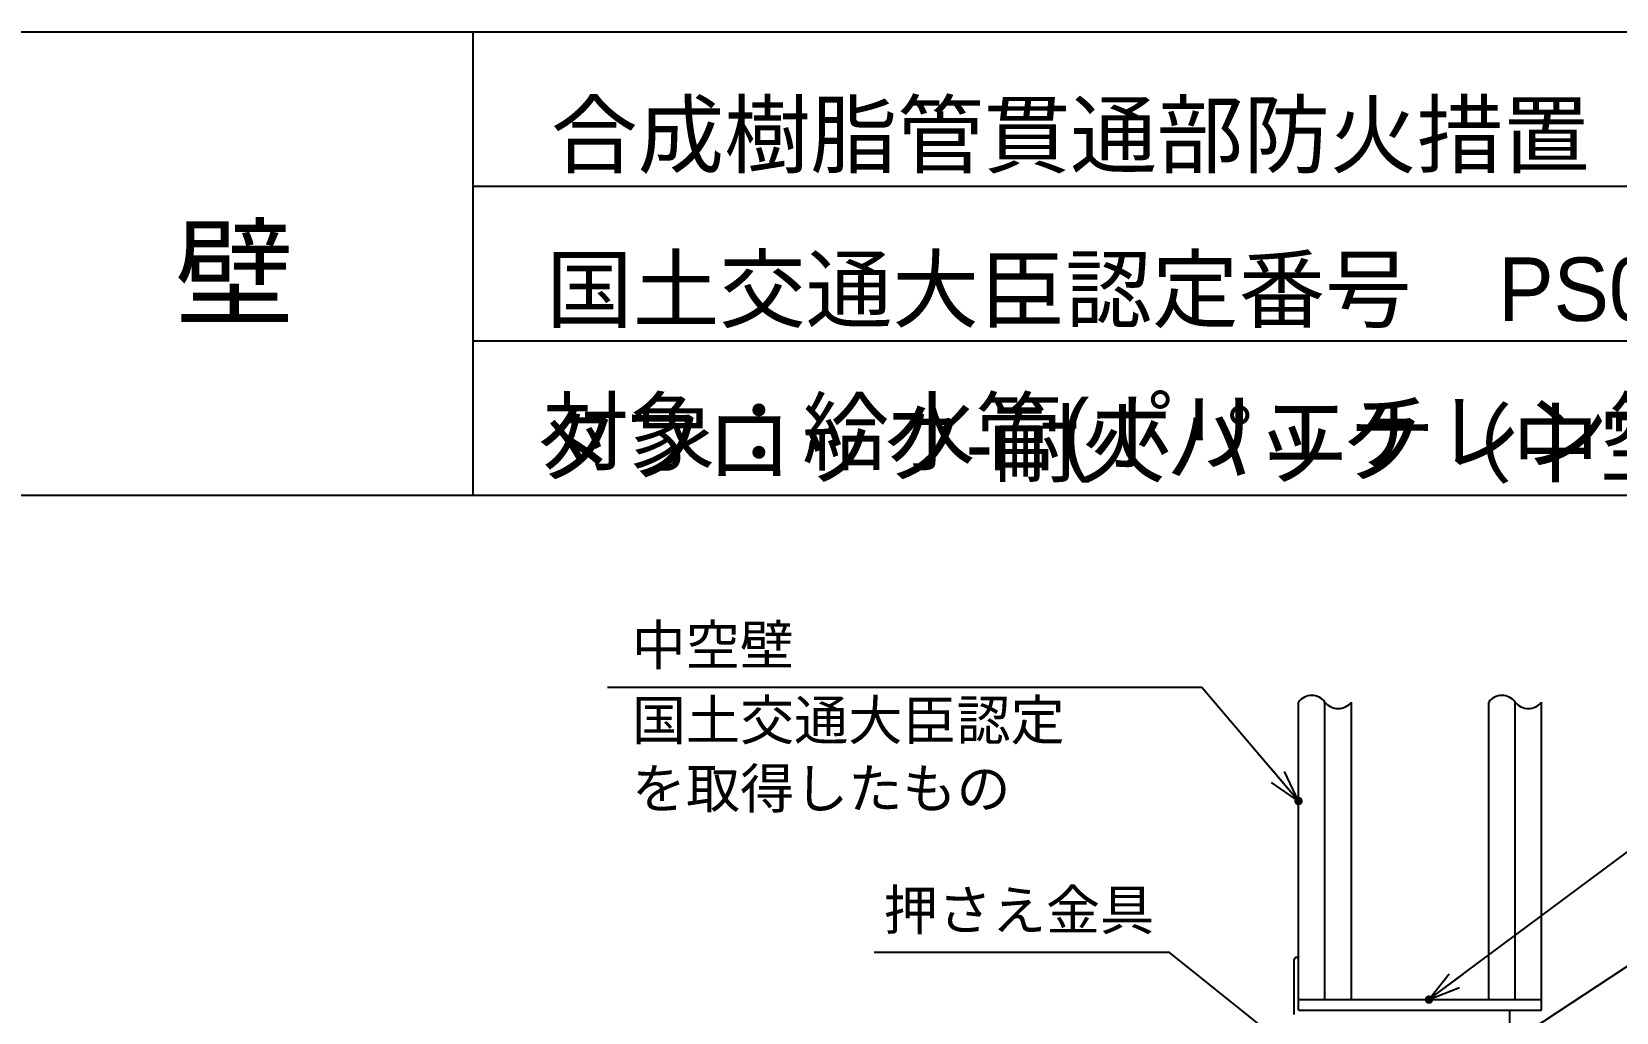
# Model space of a CAD drawing. Extents: x 443 to 1217, y -1921 to -677.
# Drawn here: x 636.1 to 736, y -1556.1 to -1494.3 of the extents above; entities that cross this region are included whole.
import ezdxf
from ezdxf.enums import TextEntityAlignment as Align

# ---------------------------------------------------------------- set-up
doc = ezdxf.new("R2010")
doc.units = 0
doc.header["$MEASUREMENT"] = 0
doc.layers.get('0').update_dxf_attribs({"linetype": 'CONTINUOUS'})
doc.layers.get('Defpoints').update_dxf_attribs({"color": 21, "linetype": 'CONTINUOUS'})
for name, color, linetype in [('1', 7, 'CONTINUOUS'), ('10', 7, 'CONTINUOUS'), ('2', 2, 'CONTINUOUS'), ('25', 7, 'CONTINUOUS'), ('3', 8, 'CONTINUOUS')]:
    doc.layers.add(name, color=color, linetype=linetype)
doc.styles.add('ｽﾀｲﾙ2', font='MS PGothic.ttf')

msp = doc.modelspace()

# ---------------------------------------------------------------- linework, layer by layer
at = {"color": 7, "linetype": 'Continuous'}
for p, q in [((709.912, -1535.608), (672.446, -1535.608)), ((716.001, -1542.772), (709.912, -1535.608)), ((724.222, -1555.292), (749.829, -1536.202)), ((727.524, -1559.226), (748.811, -1545.229)), ((707.864, -1552.312), (689.253, -1552.312)), ((716.37, -1559.131), (707.864, -1552.312))]:
    msp.add_line(p, q, dxfattribs=at)
at = {"color": 0}
for p, q in [((716.001, -1542.772), (714.276, -1540.743)), ((716.001, -1542.772), (715.115, -1540.903)), ((716.001, -1542.772), (714.299, -1541.597)), ((724.222, -1555.292), (725.504, -1553.668)), ((724.222, -1555.292), (726.358, -1553.699)), ((724.222, -1555.292), (726.144, -1554.527))]:
    msp.add_line(p, q, dxfattribs=at)
at = {"color": 0, "const_width": 0.266}
for points in [[(715.956, -1542.898, 1), (716.046, -1542.647, 1), (715.956, -1542.898)], [(724.1, -1555.239, 1), (724.344, -1555.344, 1), (724.1, -1555.239)]]:
    msp.add_lwpolyline(points, format="xyb", dxfattribs=at)
at = {"layer": '1', "color": 4, "linetype": 'Continuous'}
for p, q in [((442.666, -1494.277), (1210.905, -1494.277)), ((634.726, -1523.495), (826.785, -1523.495))]:
    msp.add_line(p, q, dxfattribs=at)
at = {"layer": '1', "color": 3, "linetype": 'Continuous'}
for p, q in [((663.944, -1494.277), (663.944, -1523.495)), ((663.944, -1504.016), (826.785, -1504.016)), ((663.944, -1513.755), (826.785, -1513.755))]:
    msp.add_line(p, q, dxfattribs=at)
at = {"layer": '2', "color": 3, "linetype": 'Continuous'}
for p, q in [((716.001, -1552.761), (716.001, -1536.532)), ((717.666, -1555.292), (717.666, -1536.532)), ((719.331, -1555.292), (719.331, -1536.532)), ((727.989, -1555.292), (727.989, -1536.532)), ((729.654, -1555.292), (729.654, -1536.532)), ((731.319, -1555.958), (731.319, -1536.532))]:
    msp.add_line(p, q, dxfattribs=at)
for centre, start, end in [((716.833, -1537.157), 36.8699, 143.1301), ((728.822, -1537.157), 36.8699, 143.1301), ((718.498, -1535.908), 216.8699, 323.1301), ((730.487, -1535.908), 216.8699, 323.1301)]:
    msp.add_arc(centre, 1.041, start, end, dxfattribs=at)
at = {"layer": '3', "color": 3, "linetype": 'Continuous'}
for p, q in [((715.735, -1556.224), (715.735, -1552.761)), ((716.001, -1555.958), (716.001, -1552.761)), ((716.001, -1555.292), (731.319, -1555.292)), ((716.001, -1555.958), (731.319, -1555.958)), ((729.321, -1577.27), (729.321, -1555.958))]:
    msp.add_line(p, q, dxfattribs=at)
msp.add_arc((715.868, -1552.761), 0.133, 0, 180.00002, dxfattribs=at)

# ---------------------------------------------------------------- texts
at = {"layer": '10', "linetype": 'Continuous', "style": 'ｽﾀｲﾙ2'}
for tag, p in [('中空壁\u3000\u3000\u3000\u3000\u3000', (673.963, -1534.942)), ('国土交通大臣認定', (673.978, -1539.67)), ('を取得したもの\u3000', (673.978, -1543.977)), ('押さえ金具', (689.85, -1551.646))]:
    msp.add_attdef(tag, text='', height=2.5, dxfattribs=at).set_placement(p, align=Align.BOTTOM_LEFT)
at = {"layer": '25', "style": 'ｽﾀｲﾙ2'}
for s, p in [('合成樹脂管貫通部防火措置', (668.878, -1502.768)), ('国土交通大臣認定番号\u3000PS060WL-0318', (668.574, -1512.508)), ('対象：給水管(ポリエチレン管)給湯管(ポリブテン管)排水管(VP)', (668.341, -1521.495))]:
    msp.add_text(s, height=4, dxfattribs=at).set_placement(p)
msp.add_text('壁', height=5.5, dxfattribs=at).set_placement((648.928, -1509.268), align=Align.MIDDLE)
at = {"layer": 'Defpoints', "style": 'ｽﾀｲﾙ2'}
msp.add_text('タフロック-耐火パック（中空壁、単管貫通）', height=4, dxfattribs=at).set_placement((667.728, -1522.247))

doc.saveas('drawing.dxf')
